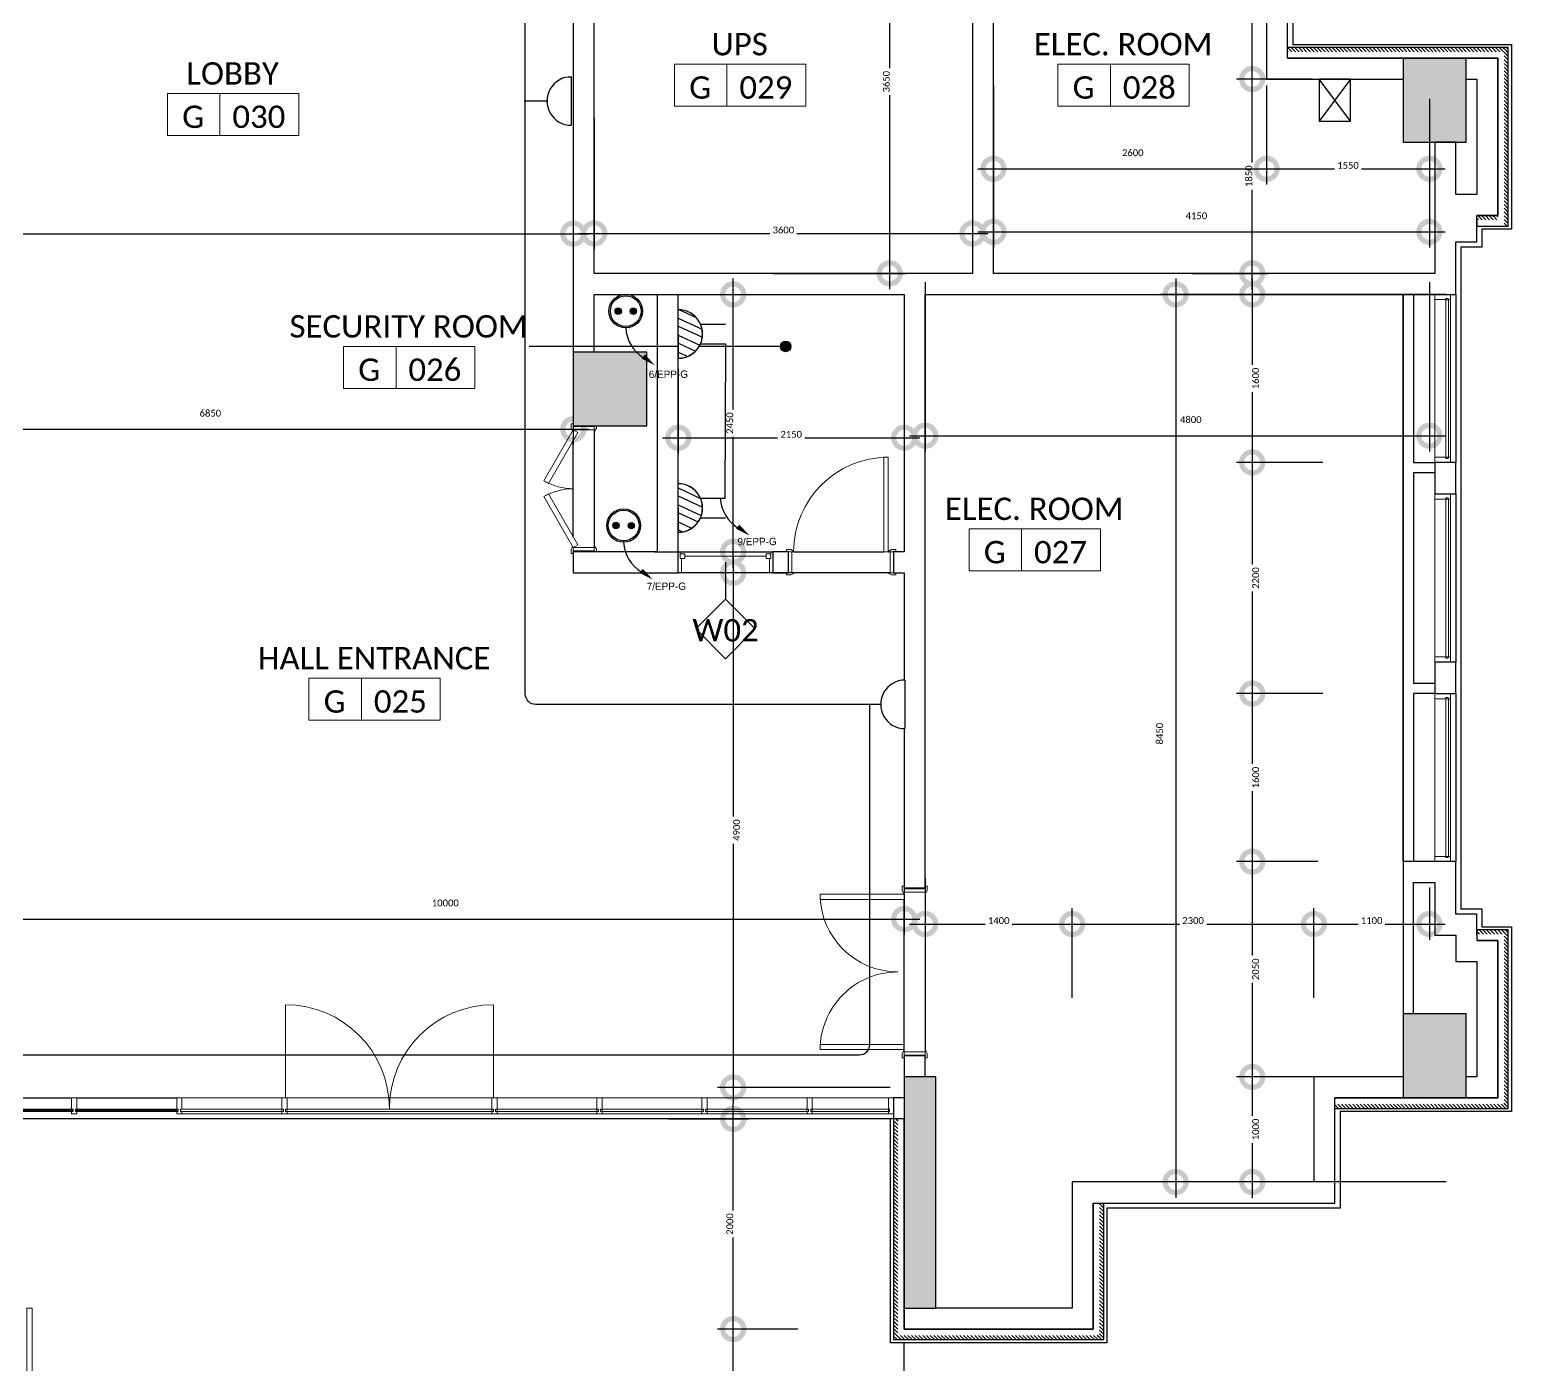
# Model space of a CAD drawing. Header units: metres. Extents: x 15.7 to 112.1, y 4.7 to 71.5.
# Drawn here: x 59.47 to 73.57, y 12.61 to 25.32 of the extents above; entities that cross this region are included whole.
import ezdxf

# ---------------------------------------------------------------- set-up
doc = ezdxf.new("R2010")
doc.units = ezdxf.units.M
doc.set_wipeout_variables(frame=1)
doc.linetypes.add('ECG_Line-Ptrn-Sold', pattern=[9144.001, 9144, -0.001])
doc.layers.get('0').update_dxf_attribs({"color": 3})
for name, color, linetype in [('00', 252, 'Continuous'), ('E-Lighting Fix', 4, 'Continuous'), ('E-SOCKET', 3, 'Continuous'), ('HVAC', 1, 'Continuous')]:
    doc.layers.add(name, color=color, linetype=linetype)
for name, color, linetype, lineweight in [('1204SDC-A0$0$G-TTLB-STXT', 3, 'Continuous', 5), ('A-DIM', 7, 'Continuous', 5), ('A-DOOR', 5, 'Continuous', 5), ('A-ELEV', 1, 'ECG_Line-Ptrn-Sold', 9), ('A-FLOR-HRAL', 1, 'Continuous', 9), ('A-SYMB-WIN', 7, 'ECG_Line-Ptrn-Sold', 13), ('A-TEXT', 7, 'ECG_Line-Ptrn-Sold', 13), ('A-WIN', 4, 'ECG_Line-Ptrn-Sold', 5)]:
    doc.layers.add(name, color=color, linetype=linetype, lineweight=lineweight)
doc.styles.add('Calibri', font='calibri.ttf', dxfattribs={"height": 0.212639})
doc.dimstyles.new('ECG_Dimn-Detl-100', dxfattribs={"dimscale": 0.3048, "dimtxt": 0.25, "dimasz": 1.312336, "dimexe": 0.492126, "dimexo": 0.0625, "dimgap": 0, "dimtad": 1, "dimdec": 0, "dimlfac": 1000, "dimzin": 0, "dimdsep": 46, "dimtxsty": 'Calibri', "dimblk1": 'DOTSMALL', "dimblk2": 'DOTSMALL', "dimsah": 1, "dimcen": 0.09, "dimdle": 0.492126, "dimazin": 0, "dimtfac": 1, "dimtdec": 4, "dimtix": 1, "dimtmove": 0, "dimatfit": 3, "dimfxl": 0.492126, "dimfxlon": 1, "dimtvp": 1, "dimtolj": 1, "dimtzin": 0, "dimarcsym": 2})
doc.dimstyles.new('ECG_Dimn-Detl-100_1', dxfattribs={"dimscale": 0.3048, "dimtxt": 0.25, "dimasz": 1.312336, "dimexe": 0.492126, "dimexo": 0.0625, "dimgap": 0, "dimtad": 1, "dimdec": 0, "dimlfac": 1000, "dimzin": 0, "dimdsep": 46, "dimtxsty": 'Calibri', "dimblk1": 'DOTSMALL', "dimblk2": 'DOTSMALL', "dimsah": 1, "dimcen": 0.09, "dimdle": 0.492126, "dimazin": 0, "dimtfac": 1, "dimtdec": 4, "dimtix": 1, "dimtmove": 2, "dimatfit": 3, "dimfxl": 0.492126, "dimfxlon": 1, "dimtvp": 1, "dimtolj": 1, "dimtzin": 0, "dimarcsym": 2})
doc.dimstyles.new('ECG_Dimn-Detl-100_2', dxfattribs={"dimscale": 0.3048, "dimtxt": 0.25, "dimasz": 1.312336, "dimexe": 0.492126, "dimexo": 0.0625, "dimgap": 0, "dimtad": 1, "dimdec": 0, "dimlfac": 1000, "dimzin": 0, "dimdsep": 46, "dimtxsty": 'Calibri', "dimblk1": 'DOTSMALL', "dimblk2": 'DOTSMALL', "dimsah": 1, "dimcen": 0.09, "dimdle": 0.492126, "dimazin": 0, "dimtfac": 1, "dimtdec": 4, "dimtix": 1, "dimtmove": 0, "dimatfit": 3, "dimfxl": 0.492126, "dimfxlon": 1, "dimtvp": 1, "dimtolj": 1, "dimtzin": 0, "dimarcsym": 2})
pattern_1 = [(135, (0, 0), (-0.0176776695, -0.0176776695), [])]

# ---------------------------------------------------------------- blocks, each defined once
blk = doc.blocks.new('ECG_ Door-Single Leaf-Steel - 1000x2200 mm-3097163-GROUND FLOOR PLAN')
at = {"layer": 'A-DOOR'}
for p, q in [((0.408, 1), (0.408, 0.1)), ((0.448, 1), (0.408, 1)), ((0.408, 0.1), (0.408, 1)), ((0.408, 1), (0.448, 1)), ((0.448, 0.1), (0.448, 1)), ((0.448, 1), (0.448, 0.1)), ((-0.48, 0.12), (-0.52, 0.12)), ((-0.52, 0.12), (-0.52, 0.1)), ((-0.5, 0.1), (-0.45, 0.1)), ((-0.468, 0.1), (-0.5, 0.1)), ((-0.454, 0.106), (-0.48, 0.12)), ((-0.468, -0.1), (-0.468, 0.1)), ((0.408, 0.1), (0.448, 0.1)), ((0.448, 0.1), (0.408, 0.1)), ((0.45, 0.1), (0.5, 0.1)), ((0.48, 0.12), (0.454, 0.106)), ((0.468, 0.1), (0.468, -0.1)), ((0.5, 0.1), (0.468, 0.1)), ((0.52, 0.12), (0.48, 0.12)), ((0.52, 0.1), (0.52, 0.12)), ((-0.52, -0.1), (-0.52, -0.12)), ((-0.52, -0.12), (-0.48, -0.12)), ((-0.45, -0.1), (-0.5, -0.1)), ((-0.5, -0.1), (-0.468, -0.1)), ((-0.48, -0.12), (-0.454, -0.106)), ((0.5, -0.1), (0.45, -0.1)), ((0.454, -0.106), (0.48, -0.12)), ((0.468, -0.1), (0.5, -0.1)), ((0.48, -0.12), (0.52, -0.12)), ((0.52, -0.12), (0.52, -0.1))]:
    blk.add_line(p, q, dxfattribs=at)
for centre, radius, start, end in [((0.448, 0.1), 0.9, 90, 180), ((-0.458, 0.099), 0.00806, 7.125, 60.2551), ((0.458, 0.099), 0.00806, 119.7449, 172.875), ((-0.458, -0.099), 0.00806, 299.7449, 352.875), ((0.458, -0.099), 0.00806, 187.125, 240.2551)]:
    blk.add_arc(centre, radius, start, end, dxfattribs=at)
blk = doc.blocks.new('Rectangular Mullion - ECG-LEFT-END-MULION-DETAIL-2110308-GROUND FLOOR PLAN')
at = {"layer": 'A-ELEV'}
for p, q in [((72.844, 18.947), (72.844, 17.447)), ((72.95, 18.947), (72.974, 18.947)), ((72.95, 17.447), (72.95, 18.947)), ((72.974, 18.947), (72.974, 17.447)), ((72.994, 18.947), (72.994, 17.447)), ((72.974, 17.447), (72.95, 17.447))]:
    blk.add_line(p, q, dxfattribs=at)
blk = doc.blocks.new('Rectangular Mullion - ECG-RIGHT-END-MULION-DETAIL-3268372-GROUND FLOOR PLAN')
at = {"layer": 'A-WIN'}
for p, q in [((-0.05, 0.012), (-0.05, 0.032)), ((-0.05, 0.032), (0, 0.032)), ((-0.038, 0.012), (-0.05, 0.012)), ((-0.038, -0.012), (-0.038, 0.012)), ((0, 0.032), (0, -0.118)), ((-0.05, -0.118), (-0.05, -0.012)), ((-0.05, -0.012), (-0.038, -0.012)), ((0, -0.118), (-0.05, -0.118))]:
    blk.add_line(p, q, dxfattribs=at)
blk = doc.blocks.new('Railing - Railing-2168873-GROUND FLOOR PLAN')
at = {"layer": 'A-FLOR-HRAL'}
for p, q in [((59.444, 13.147), (59.494, 13.147)), ((59.444, 11.048), (59.444, 13.147)), ((59.494, 11.048), (59.494, 13.147)), ((59.444, 9.498), (59.444, 11.048)), ((59.494, 9.448), (59.494, 11.048)), ((54.994, 9.498), (57.494, 9.498)), ((54.994, 9.448), (54.994, 9.498)), ((57.494, 9.498), (59.444, 9.498)), ((54.994, 9.448), (57.494, 9.448)), ((57.494, 9.448), (59.494, 9.448))]:
    blk.add_line(p, q, dxfattribs=at)
blk = doc.blocks.new('Rectangular Mullion - ECG-LEFT-END-MULION-DETAIL-3044803-GROUND FLOOR PLAN')
at = {"layer": 'A-WIN'}
for p, q in [((0, 0.032), (-0.05, 0.032)), ((-0.05, 0.032), (-0.05, 0.012)), ((-0.05, 0.012), (-0.038, 0.012)), ((-0.038, 0.012), (-0.038, -0.012)), ((0, -0.118), (0, 0.032)), ((-0.05, -0.012), (-0.05, -0.118)), ((-0.038, -0.012), (-0.05, -0.012)), ((-0.05, -0.118), (0, -0.118))]:
    blk.add_line(p, q, dxfattribs=at)
blk = doc.blocks.new('ECG_Hollow Metal Doors and Frames_ External_Double Leaves - 1600x2200 mm-3162337-GROUND FLOOR PLAN')
at = {"layer": 'A-DOOR'}
for p, q in [((-0.74, 0.1), (-0.74, 0.9)), ((-0.74, 0.9), (-0.69, 0.9)), ((-0.69, 0.9), (-0.69, 0.1)), ((0.69, 0.9), (0.69, 0.1)), ((0.74, 0.9), (0.69, 0.9)), ((0.69, 0.1), (0.69, 0.9)), ((0.69, 0.9), (0.74, 0.9)), ((0.74, 0.1), (0.74, 0.9)), ((0.74, 0.9), (0.74, 0.1)), ((-0.777, 0.12), (-0.817, 0.12)), ((-0.817, 0.12), (-0.817, 0.1)), ((-0.8, 0.1), (-0.747, 0.1)), ((-0.76, 0.1), (-0.792, 0.1)), ((-0.792, 0.1), (-0.792, -0.1)), ((-0.751, 0.106), (-0.777, 0.12)), ((-0.76, -0.1), (-0.76, 0.1)), ((-0.69, 0.1), (-0.74, 0.1)), ((0.69, 0.1), (0.74, 0.1)), ((0.74, 0.1), (0.69, 0.1)), ((0.747, 0.1), (0.8, 0.1)), ((0.777, 0.12), (0.751, 0.106)), ((0.76, 0.1), (0.76, -0.1)), ((0.792, 0.1), (0.76, 0.1)), ((0.817, 0.12), (0.777, 0.12)), ((0.792, -0.1), (0.792, 0.1)), ((0.817, 0.1), (0.817, 0.12)), ((-0.817, -0.1), (-0.817, -0.12)), ((-0.817, -0.12), (-0.777, -0.12)), ((-0.747, -0.1), (-0.8, -0.1)), ((-0.792, -0.1), (-0.76, -0.1)), ((-0.777, -0.12), (-0.751, -0.106)), ((0.8, -0.1), (0.747, -0.1)), ((0.751, -0.106), (0.777, -0.12)), ((0.76, -0.1), (0.792, -0.1)), ((0.777, -0.12), (0.817, -0.12)), ((0.817, -0.12), (0.817, -0.1))]:
    blk.add_line(p, q, dxfattribs=at)
for centre, radius, start, end in [((-0.74, 0.16), 0.74, 360, 90), ((0.74, 0.16), 0.74, 90, 180), ((-0.755, 0.099), 0.00806, 7.125, 60.2551), ((0.755, 0.099), 0.00806, 119.7449, 172.875), ((-0.755, -0.099), 0.00806, 299.7449, 352.875), ((0.755, -0.099), 0.00806, 187.125, 240.2551)]:
    blk.add_arc(centre, radius, start, end, dxfattribs=at)
blk = doc.blocks.new('ECG_Door_Double Leaves-Cabient - 39__1200x2000 _GCR_  mm-2968580-GROUND FLOOR PLAN')
at = {"layer": 'A-DOOR'}
for p, q in [((-0.075, 0.38), (-0.56, 0.1)), ((-0.56, 0.1), (-0.075, 0.38)), ((-0.535, 0.057), (-0.05, 0.337)), ((-0.05, 0.337), (-0.535, 0.057)), ((-0.05, 0.337), (-0.075, 0.38)), ((-0.075, 0.38), (-0.05, 0.337)), ((0.075, 0.38), (0.05, 0.337)), ((0.05, 0.337), (0.075, 0.38)), ((0.05, 0.337), (0.535, 0.057)), ((0.535, 0.057), (0.05, 0.337)), ((0.56, 0.1), (0.075, 0.38)), ((0.075, 0.38), (0.56, 0.1)), ((-0.577, 0.12), (-0.617, 0.12)), ((-0.617, 0.12), (-0.617, 0.1)), ((-0.6, 0.1), (-0.56, 0.1)), ((-0.56, 0.1), (-0.592, 0.1)), ((-0.592, 0.1), (-0.592, -0.1)), ((-0.551, 0.106), (-0.577, 0.12)), ((-0.56, 0.1), (-0.535, 0.057)), ((-0.535, 0.057), (-0.56, 0.1)), ((-0.56, -0.1), (-0.56, 0.1)), ((0.535, 0.057), (0.56, 0.1)), ((0.56, 0.1), (0.535, 0.057)), ((0.577, 0.12), (0.551, 0.106)), ((0.56, 0.1), (0.6, 0.1)), ((0.56, 0.1), (0.56, -0.1)), ((0.592, 0.1), (0.56, 0.1)), ((0.617, 0.12), (0.577, 0.12)), ((0.592, -0.1), (0.592, 0.1)), ((0.617, 0.1), (0.617, 0.12)), ((-0.547, -0.1), (-0.6, -0.1)), ((-0.6, -0.12), (-0.577, -0.12)), ((-0.592, -0.1), (-0.56, -0.1)), ((-0.577, -0.12), (-0.551, -0.106)), ((0.6, -0.1), (0.547, -0.1)), ((0.551, -0.106), (0.577, -0.12)), ((0.56, -0.1), (0.592, -0.1)), ((0.577, -0.12), (0.6, -0.12))]:
    blk.add_line(p, q, dxfattribs=at)
for centre, radius, start, end in [((-0.56, 0.1), 0.56, 360, 30), ((0.56, 0.1), 0.56, 150, 180), ((-0.555, -0.099), 0.00806, 299.7449, 352.875), ((0.555, -0.099), 0.00806, 187.125, 240.2551)]:
    blk.add_arc(centre, radius, start, end, dxfattribs=at)
blk = doc.blocks.new('M_Casement with Trim - 0915 x 1220mm-3216135-GROUND FLOOR PLAN')
at = {"layer": 'A-WIN'}
for p, q in [((-0.41825, 0.1), (-0.45, 0.1)), ((-0.41825, 0.1), (-0.41825, -0.03655)), ((0.41825, 0.1), (0.45, 0.1)), ((0.41825, -0.03655), (0.41825, 0.1)), ((-0.45, -0.1), (-0.43095, -0.1)), ((-0.43095, -0.03655), (-0.3865, -0.03655)), ((-0.43095, -0.081), (-0.43095, -0.03655)), ((-0.43095, -0.03655), (-0.41825, -0.03655)), ((-0.43095, -0.03655), (-0.43095, -0.1)), ((-0.43095, -0.081), (-0.3865, -0.081)), ((-0.3865, -0.081), (-0.3865, -0.03655)), ((-0.3865, -0.058775), (0.3865, -0.058775)), ((0.3865, -0.081), (0.3865, -0.03655)), ((0.43095, -0.03655), (0.3865, -0.03655)), ((0.43095, -0.081), (0.3865, -0.081)), ((0.41825, -0.03655), (0.43095, -0.03655)), ((0.43095, -0.081), (0.43095, -0.03655)), ((0.43095, -0.03655), (0.43095, -0.1)), ((0.45, -0.1), (0.43095, -0.1))]:
    blk.add_line(p, q, dxfattribs=at)
blk = doc.blocks.new('Rectangular Mullion - ECG-LEFT-END-MULION-DETAIL-3430823-GROUND FLOOR PLAN')
at = {"layer": 'A-ELEV'}
for p, q in [((61.869, 15.147), (60.919, 15.147)), ((60.869, 15.017), (60.869, 15.041)), ((60.919, 15.041), (61.869, 15.041)), ((61.869, 15.017), (60.919, 15.017)), ((61.869, 14.997), (60.919, 14.997)), ((61.869, 15.041), (61.869, 15.017))]:
    blk.add_line(p, q, dxfattribs=at)
blk = doc.blocks.new('Rectangular Mullion - ECG-RIGHT-END-MULION-DETAIL-3048308-GROUND FLOOR PLAN')
at = {"layer": 'A-WIN'}
for p, q in [((-0.05, 0.012), (-0.05, 0.032)), ((-0.05, 0.032), (0, 0.032)), ((-0.038, 0.012), (-0.05, 0.012)), ((-0.038, -0.012), (-0.038, 0.012)), ((0, 0.032), (0, -0.118)), ((-0.05, -0.118), (-0.05, -0.012)), ((-0.05, -0.012), (-0.038, -0.012)), ((0, -0.118), (-0.05, -0.118))]:
    blk.add_line(p, q, dxfattribs=at)
blk = doc.blocks.new('Rectangular Mullion - ECG-MID-MULION-DETAIL-3048310-GROUND FLOOR PLAN')
at = {"layer": 'A-WIN'}
for p, q in [((-0.025, 0.032), (0.025, 0.032)), ((-0.025, 0.012), (-0.025, 0.032)), ((-0.01, 0.012), (-0.025, 0.012)), ((-0.01, -0.012), (-0.01, 0.012)), ((0.025, 0.012), (0.01, 0.012)), ((0.01, 0.012), (0.01, -0.012)), ((0.025, 0.032), (0.025, 0.012)), ((-0.025, -0.118), (-0.025, -0.012)), ((-0.025, -0.012), (-0.01, -0.012)), ((0.025, -0.118), (-0.025, -0.118)), ((0.01, -0.012), (0.025, -0.012)), ((0.025, -0.012), (0.025, -0.118))]:
    blk.add_line(p, q, dxfattribs=at)
blk = doc.blocks.new('ECG-CURTAI WALL-PANEL-WITH DETAIL - ECG-CURTAI WALL-CLEAR GLASS PANE-3430828-GROUND FLOOR PLAN')
at = {"layer": 'A-WIN'}
for p, q in [((0.49, 0.01), (-0.49, 0.01)), ((0.49, 0.008), (-0.49, 0.008)), ((0.49, 0.006), (-0.49, 0.006)), ((0.475, 0.012), (-0.475, 0.012)), ((0.49, -0.006), (-0.49, -0.006)), ((0.49, -0.008), (-0.49, -0.008)), ((0.49, -0.01), (-0.49, -0.01)), ((0.475, -0.012), (-0.475, -0.012))]:
    blk.add_line(p, q, dxfattribs=at)
blk = doc.blocks.new('Rectangular Mullion - ECG-LEFT-END-MULION-DETAIL-2298037-GROUND FLOOR PLAN')
at = {"layer": 'A-ELEV'}
for p, q in [((62.894, 15.147), (61.919, 15.147)), ((61.919, 15.017), (61.919, 15.041)), ((61.919, 15.041), (62.894, 15.041)), ((62.894, 15.017), (61.919, 15.017)), ((62.894, 14.997), (61.919, 14.997))]:
    blk.add_line(p, q, dxfattribs=at)
blk = doc.blocks.new('Rectangular Mullion - ECG-LEFT-END-MULION-DETAIL-2298038-GROUND FLOOR PLAN')
at = {"layer": 'A-ELEV'}
for p, q in [((63.869, 15.147), (62.894, 15.147)), ((62.894, 15.041), (63.869, 15.041)), ((63.869, 15.017), (62.894, 15.017)), ((63.869, 14.997), (62.894, 14.997)), ((63.869, 15.041), (63.869, 15.017))]:
    blk.add_line(p, q, dxfattribs=at)
blk = doc.blocks.new('Rectangular Mullion - ECG-LEFT-END-MULION-DETAIL-3430817-GROUND FLOOR PLAN')
at = {"layer": 'A-ELEV'}
for p, q in [((60.799, 61.897), (61.749, 61.897)), ((60.799, 61.853), (60.799, 61.877)), ((60.799, 61.877), (61.749, 61.877)), ((61.749, 61.853), (60.799, 61.853)), ((61.749, 61.877), (61.749, 61.853)), ((60.799, 61.747), (61.749, 61.747))]:
    blk.add_line(p, q, dxfattribs=at)
blk = doc.blocks.new('Rectangular Mullion - ECG-LEFT-END-MULION-DETAIL-3430824-GROUND FLOOR PLAN')
at = {"layer": 'A-ELEV'}
for p, q in [((67.644, 15.147), (66.919, 15.147)), ((66.919, 15.017), (66.919, 15.041)), ((66.919, 15.041), (67.644, 15.041)), ((67.644, 15.017), (66.919, 15.017)), ((67.644, 14.997), (66.919, 14.997)), ((67.644, 15.041), (67.644, 15.017))]:
    blk.add_line(p, q, dxfattribs=at)
blk = doc.blocks.new('ECG-CURTAI WALL-PANEL-WITH DETAIL - ECG-CURTAI WALL-CLEAR GLASS PANE-V163-GROUND FLOOR PLAN')
at = {"layer": 'A-WIN'}
for p, q in [((0.475, 0.01), (-0.49, 0.01)), ((0.475, 0.008), (-0.49, 0.008)), ((0.475, 0.006), (-0.49, 0.006)), ((0.475, 0.012), (-0.475, 0.012)), ((0.475, -0.006), (-0.49, -0.006)), ((0.475, -0.008), (-0.49, -0.008)), ((0.475, -0.01), (-0.49, -0.01)), ((0.475, -0.012), (-0.475, -0.012))]:
    blk.add_line(p, q, dxfattribs=at)
blk = doc.blocks.new('M_Door-Curtain-Wall-Double-Storefront - M_Door-Curtain-Wall-Double-Storefront-3430834-GROUND FLOOR PLAN')
at = {"layer": 'A-DOOR'}
for p, q in [((-0.99, 0.118), (-0.99, 1.006)), ((0.99, 0.118), (0.99, 1.006))]:
    blk.add_line(p, q, dxfattribs=at)
for centre, start, end in [((-0.99, 0.016), 0, 90), ((0.99, 0.016), 90, 180)]:
    blk.add_arc(centre, 0.99, start, end, dxfattribs=at)
blk = doc.blocks.new('ECG_G-Tag-Room - ECG_G-Tag-Room-Engl-1568319-GROUND FLOOR PLAN')
at = {"layer": 'A-TEXT'}
for p, q in [((-0.00625, 0), (-0.00625, -0.004)), ((0.00625, 0), (-0.00625, 0)), ((-0.00125, -0.004), (-0.00125, 0)), ((0.00625, 0), (0.00625, -0.004)), ((0.00625, -0.004), (-0.00625, -0.004))]:
    blk.add_line(p, q, dxfattribs=at)
blk = doc.blocks.new('ECG_A-Tag-Wndw - ECG_A-Tag-Wndw-131307-GROUND FLOOR PLAN')
at = {"layer": 'A-SYMB-WIN'}
for p, q in [((0, 0.00283), (-0.00283, 0)), ((0.00283, 0), (0, 0.00283)), ((-0.00283, 0), (0, -0.00283)), ((0, -0.00283), (0.00283, 0))]:
    blk.add_line(p, q, dxfattribs=at)
blk = doc.blocks.new('_DotSmall')
at = {"color": 0, "linetype": 'ByBlock', "const_width": 0.5}
blk.add_lwpolyline([(-0.0625, 0, 1), (0.0625, 0, 1)], format="xyb", close=True, dxfattribs=at)
blk = doc.blocks.new('SS')
at = {"color": 3}
blk.add_wipeout([(-0.231, 0), (-0.222, 0.062), (-0.202, 0.111), (-0.167, 0.159), (-0.126, 0.193), (-0.069, 0.22), (-0.025, 0.229), (0.05, 0.225), (0.112, 0.201), (0.155, 0.171), (0.195, 0.123), (0.218, 0.077), (0.229, 0.025), (0.229, 0)], dxfattribs=at)
at = {"layer": 'E-SOCKET', "color": 3}
for points in [[(0, 0.231), (-0.002, 0.449)], [(0.231, 0), (-0.231, 0)]]:
    blk.add_lwpolyline(points, dxfattribs=at)
blk.add_arc((0, 0), 0.231, 359.9102, 180.0898, dxfattribs=at)
blk = doc.blocks.new('DS')
h = blk.add_hatch()
h.set_pattern_fill('ANSI31', color=3)
h.set_pattern_definition([(45, (-2469.6962, 715.3544), (-2.245064, 2.245064), [])])
h.paths.add_polyline_path([(0.195, 0.124), (0.155, 0.171), (0.112, 0.202), (0.05, 0.226), (-0.025, 0.23), (-0.069, 0.22), (-0.126, 0.194), (-0.167, 0.16), (-0.202, 0.111), (-0.222, 0.062), (-0.231, 0), (0.229, 0), (0.229, 0.026), (0.218, 0.077)])
edge = h.paths.add_edge_path()
edge.add_line((0.195, 0.124), (0.218, 0.077))
edge.add_line((0.229, 0), (-0.231, 0))
edge.add_line((-0.126, 0.194), (-0.069, 0.22))
at = {"color": 3}
blk.add_wipeout([(-0.231, 0), (-0.222, 0.062), (-0.202, 0.111), (-0.167, 0.16), (-0.126, 0.194), (-0.069, 0.22), (-0.025, 0.23), (0.05, 0.226), (0.112, 0.202), (0.155, 0.171), (0.195, 0.124), (0.218, 0.077), (0.229, 0.026), (0.229, 0)], dxfattribs=at)
at = {"layer": 'E-SOCKET', "color": 3}
for points in [[(-0.095, 0.211), (-0.094, 0.449)], [(0.094, 0.211), (0.093, 0.449)], [(0.231, 0), (-0.231, 0)]]:
    blk.add_lwpolyline(points, dxfattribs=at)
blk.add_arc((0, 0), 0.231, 359.9102, 180.0898, dxfattribs=at)
blk = doc.blocks.new('EDS')
h = blk.add_hatch()
h.set_pattern_fill('ANSI31', color=3, scale=0.04614, angle=20)
h.set_pattern_definition([(65, (-0.00138, 0.00036), (-0.13277, 0.06191), [])])
h.paths.add_polyline_path([(0.229, 0, 1.001569), (-0.232, 0)])
at = {"layer": 'E-SOCKET', "color": 3}
for points in [[(-0.095, 0.211), (-0.094, 0.449)], [(0.094, 0.211), (0.093, 0.449)], [(0.231, 0), (-0.231, 0)]]:
    blk.add_lwpolyline(points, dxfattribs=at)
blk.add_arc((0, 0), 0.231, 359.9102, 180.0898, dxfattribs=at)
blk = doc.blocks.new('EO')
at = {"layer": 'E-Lighting Fix', "lineweight": -3, "ltscale": 0.05, "transparency": 33554658}
h = blk.add_hatch(color=0, dxfattribs=at)
h.dxf.hatch_style = 1
edge = h.paths.add_edge_path()
edge.add_arc((-0.081, 0.18), 0.0337, 0, 360)
h = blk.add_hatch(color=0, dxfattribs=at)
h.dxf.hatch_style = 1
edge = h.paths.add_edge_path()
edge.add_arc((0.082, 0.179), 0.0337, 0, 360)
at = {"layer": 'E-Lighting Fix', "color": 0}
for radius in [0.18, 0.165]:
    blk.add_circle((0, 0.18), radius, dxfattribs=at)
at = {"layer": 'E-Lighting Fix', "color": 0, "lineweight": -3, "ltscale": 0.05}
for centre in [(-0.081, 0.18), (0.082, 0.179)]:
    blk.add_circle(centre, 0.0337, dxfattribs=at)
blk = doc.blocks.new('A$Cd8d9f0fa')
at = {"layer": '1204SDC-A0$0$G-TTLB-STXT', "xscale": 0.889, "yscale": 0.889, "zscale": 0.889}
blk.add_blockref('EO', (-0.542, -0.256), dxfattribs=at)

msp = doc.modelspace()

# ---------------------------------------------------------------- hatches: boundary and pattern name
at = {"layer": '00'}
h = msp.add_hatch(dxfattribs=at)
h.set_pattern_fill('FP_2', color=256, style=0, pattern_type=2)
h.set_pattern_definition(pattern_1)
h.paths.add_polyline_path([(73.4439, 25.1073), (73.5039, 25.1073), (73.5039, 25.1473), (71.4439, 25.1473), (71.4439, 25.1073), (72.4862, 25.1073)], flags=0)
h = msp.add_hatch(dxfattribs=at)
h.set_pattern_fill('FP_2', color=256, style=0, pattern_type=2)
h.set_pattern_definition(pattern_1)
h.paths.add_polyline_path([(73.5039, 23.4473), (73.5439, 23.4473), (73.5439, 25.1473), (73.5039, 25.1473), (73.5039, 23.5073)], flags=0)
for points in [[(73.1439, 24.2473), (73.1439, 25.0473), (72.5439, 25.0473), (72.5439, 24.2473)], [(65.2011, 21.5473), (65.3439, 21.5473), (65.3439, 22.2473), (64.6439, 22.2473), (64.6439, 21.5473)], [(73.1439, 15.1473), (73.1439, 15.9473), (72.5439, 15.9473), (72.5439, 15.1473)], [(67.7939, 13.1473), (68.0939, 13.1473), (68.0939, 15.3473), (67.7939, 15.3473), (67.7939, 14.4904)]]:
    msp.add_hatch(color=256, dxfattribs=at).paths.add_polyline_path(points, flags=0)
h = msp.add_hatch(dxfattribs=at)
h.set_pattern_fill('FP_2', color=256, style=0, pattern_type=2)
h.set_pattern_definition(pattern_1)
h.paths.add_polyline_path([(73.4439, 23.5073), (73.4439, 23.5473), (73.2439, 23.5473), (73.2439, 23.5073)], flags=0)
h = msp.add_hatch(color=256, dxfattribs=at)
edge = h.paths.add_edge_path(flags=0)
edge.add_arc((66.6657, 22.3015), 0.05, 0, 360)
h = msp.add_hatch(dxfattribs=at)
h.set_pattern_fill('FP_2', color=256, style=0, pattern_type=2)
h.set_pattern_definition(pattern_1)
h.paths.add_polyline_path([(73.5039, 16.7073), (73.5039, 16.7473), (73.2439, 16.7473), (73.2439, 16.7073), (73.4439, 16.7073)], flags=0)
h = msp.add_hatch(dxfattribs=at)
h.set_pattern_fill('FP_2', color=256, style=0, pattern_type=2)
h.set_pattern_definition(pattern_1)
h.paths.add_polyline_path([(73.5039, 15.0873), (73.5439, 15.0873), (73.5439, 16.7473), (73.5039, 16.7473), (73.5039, 15.1473)], flags=0)
h = msp.add_hatch(dxfattribs=at)
h.set_pattern_fill('FP_2', color=256, style=0, pattern_type=2)
h.set_pattern_definition(pattern_1)
h.paths.add_polyline_path([(73.5439, 15.0473), (73.5439, 15.0873), (71.8939, 15.0873), (71.8939, 15.0473), (72.4862, 15.0473)], flags=0)
h = msp.add_hatch(dxfattribs=at)
h.set_pattern_fill('FP_2', color=256, style=0, pattern_type=2)
h.set_pattern_definition(pattern_1)
h.paths.add_polyline_path([(67.7339, 12.8873), (67.7339, 14.9473), (67.6939, 14.9473), (67.6939, 12.8873)], flags=0)
h = msp.add_hatch(dxfattribs=at)
h.set_pattern_fill('FP_2', color=256, style=0, pattern_type=2)
h.set_pattern_definition(pattern_1)
h.paths.add_polyline_path([(69.6939, 12.8473), (69.6939, 14.1473), (69.6539, 14.1473), (69.6539, 12.8473)], flags=0)
h = msp.add_hatch(dxfattribs=at)
h.set_pattern_fill('FP_2', color=256, style=0, pattern_type=2)
h.set_pattern_definition(pattern_1)
h.paths.add_polyline_path([(69.6539, 12.8473), (69.6539, 12.8873), (67.6939, 12.8873), (67.6939, 12.8473), (69.5939, 12.8473)], flags=0)

# ---------------------------------------------------------------- linework, layer by layer
at = {"color": 1}
for points in [[(65.4215, 22.1226, 0, 0.05, 0), (65.3102, 22.2059, 0.05, 0.05, 0)], [(66.3208, 20.5021, 0, 0.05, 0), (66.2095, 20.5854, 0.05, 0.05, 0)], [(65.4014, 20.0816, 0, 0.05, 0), (65.2901, 20.1649, 0.05, 0.05, 0)]]:
    msp.add_lwpolyline(points, format="xyseb", dxfattribs=at)
for centre in [(65.5045, 22.4994), (65.4844, 20.4584)]:
    msp.add_arc(centre, 0.3612, 183.38116, 238.15623, dxfattribs=at)
at = {"layer": '00'}
for p, q in [((71.4939, 36.6973), (71.4939, 25.1773)), ((71.2439, 26.6473), (71.2439, 24.8473)), ((71.4439, 25.0473), (71.4439, 26.6473)), ((64.6439, 25.4473), (64.6439, 22.2473)), ((64.8439, 22.9973), (64.8439, 25.4473)), ((68.4439, 25.4473), (68.4439, 22.9973)), ((68.6439, 22.9973), (68.6439, 25.4473)), ((73.5439, 25.1473), (71.4439, 25.1473)), ((71.4939, 25.1773), (73.5739, 25.1773)), ((73.5439, 23.4473), (73.5439, 25.1473)), ((73.5739, 25.1773), (73.5739, 23.4173)), ((72.5439, 25.0473), (71.4439, 25.0473)), ((71.4439, 25.0473), (72.5439, 25.0473)), ((72.5439, 25.0473), (73.4439, 25.0473)), ((73.1439, 25.0473), (72.5439, 25.0473)), ((72.5439, 25.0473), (72.5439, 24.8473)), ((73.4439, 25.0473), (73.1439, 25.0473)), ((73.1439, 24.8473), (73.1439, 25.0473)), ((73.4439, 23.5473), (73.4439, 25.0473)), ((73.4439, 25.0473), (73.4439, 23.5473)), ((71.2439, 24.8473), (72.5439, 24.8473)), ((72.0439, 24.8473), (71.7439, 24.8473)), ((71.7439, 24.8473), (71.7439, 24.4473)), ((72.0439, 24.8473), (71.7439, 24.4473)), ((72.0439, 24.4473), (71.7439, 24.8473)), ((72.0439, 24.4473), (72.0439, 24.8473)), ((72.5439, 24.8473), (72.5439, 24.2473)), ((73.1439, 24.8473), (73.2439, 24.8473)), ((73.1439, 24.2473), (73.1439, 24.8473)), ((73.2439, 24.8473), (73.2439, 23.7473)), ((71.7439, 24.4473), (72.0439, 24.4473)), ((72.5439, 24.2473), (73.1439, 24.2473)), ((73.0439, 24.2473), (72.8439, 24.2473)), ((72.8439, 24.2473), (72.8439, 22.9973)), ((73.0439, 23.7473), (73.0439, 24.2473)), ((73.2439, 23.7473), (73.0439, 23.7473)), ((73.2439, 23.5473), (73.4439, 23.5473)), ((73.2439, 23.2973), (73.2439, 23.5473)), ((73.4439, 23.5473), (73.2439, 23.5473)), ((73.2439, 23.4973), (73.2439, 23.4473)), ((73.2439, 23.4473), (73.5439, 23.4473)), ((73.5739, 23.4173), (73.2939, 23.4173)), ((73.2939, 23.4173), (73.2939, 23.2473)), ((73.0439, 22.7973), (73.0439, 23.2973)), ((73.0439, 23.2973), (73.2439, 23.2973)), ((73.2939, 23.2473), (73.0939, 23.2473)), ((73.0939, 23.2473), (73.0939, 16.9473)), ((68.4439, 22.9973), (64.8439, 22.9973)), ((72.8439, 22.9973), (68.6439, 22.9973)), ((64.8439, 22.7973), (65.4439, 22.7973)), ((64.8439, 22.2473), (64.8439, 22.7973)), ((65.4439, 22.7973), (65.4439, 20.3473)), ((65.6439, 22.7973), (67.7939, 22.7973)), ((65.6439, 20.1473), (65.6439, 22.7973)), ((67.7939, 22.7973), (67.7939, 20.3473)), ((67.9939, 17.1473), (67.9939, 22.7973)), ((67.9939, 22.7973), (73.0439, 22.7973)), ((72.5439, 17.3973), (72.5439, 22.7973)), ((72.5439, 22.7973), (72.5439, 17.3973)), ((72.6439, 22.7973), (72.6439, 21.1973)), ((73.0439, 22.7973), (73.0439, 21.1973)), ((66.6657, 22.3015), (64.2231, 22.3015)), ((64.6439, 22.2473), (64.6439, 21.5473)), ((64.8439, 22.2473), (64.6439, 22.2473)), ((65.3439, 22.2473), (64.8439, 22.2473)), ((65.3439, 21.5473), (65.3439, 22.2473)), ((64.6439, 21.5473), (65.3439, 21.5473)), ((64.8439, 21.4943), (64.8439, 20.4003)), ((64.6439, 20.4873), (64.6439, 21.4073)), ((72.6439, 21.1973), (72.8439, 21.1973)), ((73.0439, 21.1973), (72.8439, 21.1973)), ((72.8439, 21.1973), (72.8439, 20.8973)), ((73.0439, 20.8973), (73.0439, 21.1973)), ((72.8439, 21.0973), (72.6439, 21.0973)), ((72.6439, 21.0973), (72.6439, 19.0973)), ((72.8439, 20.8973), (73.0439, 20.8973)), ((73.0439, 20.8973), (73.0439, 19.2973)), ((64.6439, 20.3473), (64.6439, 20.1473)), ((65.4439, 20.3473), (64.6439, 20.3473)), ((65.6439, 20.3473), (66.5439, 20.3473)), ((66.6939, 20.3473), (66.5439, 20.3473)), ((66.5439, 20.3473), (66.5439, 20.1473)), ((66.6939, 20.1473), (66.6939, 20.3473)), ((66.7439, 20.3473), (67.6019, 20.3473)), ((66.7439, 20.3473), (67.6019, 20.3473)), ((67.6419, 20.3473), (67.6439, 20.3473)), ((67.6419, 20.3473), (67.6439, 20.3473)), ((67.7939, 20.3473), (67.6939, 20.3473)), ((67.6939, 20.3473), (67.6939, 20.1473)), ((66.0939, 20.2473), (66.0939, 19.8946)), ((64.6439, 20.1473), (65.6439, 20.1473)), ((66.5439, 20.1473), (65.6439, 20.1473)), ((66.5439, 20.1473), (66.6939, 20.1473)), ((67.6439, 20.1473), (66.7439, 20.1473)), ((67.6939, 20.1473), (67.7939, 20.1473)), ((67.7939, 20.1473), (67.7939, 17.1473)), ((73.0439, 19.2973), (72.8439, 19.2973)), ((72.8439, 19.2973), (72.8439, 18.9973)), ((73.0439, 18.9973), (73.0439, 19.2973)), ((72.6439, 19.0973), (72.8439, 19.0973)), ((72.8439, 18.9973), (72.6439, 18.9973)), ((72.6439, 18.9973), (72.6439, 17.3973)), ((72.8439, 18.9973), (73.0439, 18.9973)), ((73.0439, 18.9973), (73.0439, 17.3973)), ((72.5439, 17.3973), (72.5439, 15.9473)), ((73.0439, 17.3973), (72.5439, 17.3973)), ((73.0439, 16.8973), (73.0439, 17.3973)), ((67.7939, 17.1473), (67.9939, 17.1473)), ((67.7939, 17.0873), (67.7939, 17.0943)), ((67.9939, 17.0943), (67.9939, 15.6003)), ((72.6439, 15.9473), (72.6439, 17.1973)), ((72.6439, 17.1973), (72.8439, 17.1973)), ((72.8439, 17.1973), (72.8439, 16.6973)), ((67.7939, 15.6003), (67.7939, 17.0373)), ((73.0939, 16.9473), (73.2939, 16.9473)), ((73.2939, 16.9473), (73.2939, 16.7773)), ((73.2439, 16.8973), (73.0439, 16.8973)), ((73.2439, 16.6973), (73.2439, 16.8973)), ((72.8439, 16.6973), (73.0439, 16.6973)), ((73.0439, 16.6973), (73.0439, 16.4473)), ((73.5439, 16.7473), (73.2439, 16.7473)), ((73.2439, 16.7473), (73.2439, 16.6473)), ((73.4439, 16.6473), (73.2439, 16.6473)), ((73.2439, 16.6473), (73.4439, 16.6473)), ((73.2939, 16.7773), (73.5739, 16.7773)), ((73.4439, 15.1473), (73.4439, 16.6473)), ((73.4439, 16.6473), (73.4439, 15.1473)), ((73.5439, 15.0473), (73.5439, 16.7473)), ((73.5739, 16.7773), (73.5739, 15.0173)), ((73.0439, 16.4473), (73.2439, 16.4473)), ((73.2439, 16.4473), (73.2439, 15.3473)), ((72.6439, 15.9473), (72.5439, 15.9473)), ((72.5439, 15.9473), (72.5439, 15.3473)), ((73.1439, 15.9473), (72.6439, 15.9473)), ((73.1439, 15.3473), (73.1439, 15.9473)), ((67.7939, 15.5473), (67.7939, 15.3473)), ((67.9939, 15.5473), (67.7939, 15.5473)), ((67.9939, 15.3473), (67.9939, 15.5473)), ((67.9939, 15.3473), (67.7939, 15.3473)), ((67.7939, 15.3473), (67.7939, 15.1473)), ((68.0939, 15.3473), (67.9939, 15.3473)), ((68.0939, 13.1473), (68.0939, 15.3473)), ((72.5439, 15.3473), (71.6939, 15.3473)), ((71.6939, 15.3473), (71.6939, 14.3473)), ((72.5439, 15.3473), (72.5439, 15.1473)), ((73.2439, 15.3473), (73.1439, 15.3473)), ((73.1439, 15.1473), (73.1439, 15.3473)), ((58.9192, 15.1473), (59.8692, 15.1473)), ((58.9192, 15.1473), (59.8692, 15.1473)), ((59.9192, 15.1473), (60.8692, 15.1473)), ((59.9192, 15.1473), (60.8692, 15.1473)), ((67.7939, 15.1473), (67.6939, 15.1473)), ((67.6939, 15.1473), (67.6939, 14.9473)), ((67.7939, 15.1473), (67.7939, 14.9473)), ((71.8939, 15.1473), (72.5439, 15.1473)), ((73.4439, 15.1473), (71.8939, 15.1473)), ((71.8939, 14.1473), (71.8939, 15.1473)), ((72.5439, 15.1473), (73.1439, 15.1473)), ((73.1439, 15.1473), (73.4439, 15.1473)), ((71.8939, 15.0473), (73.5439, 15.0473)), ((73.5739, 15.0173), (71.9439, 15.0173)), ((71.9439, 15.0173), (71.9439, 14.0973)), ((67.6939, 14.9473), (57.8942, 14.9473)), ((67.6639, 14.9473), (57.8942, 14.9473)), ((67.6639, 12.8173), (67.6639, 14.9473)), ((67.6939, 14.9473), (67.6939, 12.8473)), ((67.7939, 14.9473), (67.6939, 14.9473)), ((67.7939, 12.9473), (67.7939, 14.9473)), ((67.7939, 14.9473), (67.7939, 13.1473)), ((69.3939, 14.3473), (69.3939, 13.1473)), ((71.6939, 14.3473), (69.3939, 14.3473)), ((69.5939, 12.9473), (69.5939, 14.1473)), ((69.5939, 14.1473), (69.5939, 13.1473)), ((69.5939, 14.1473), (71.8939, 14.1473)), ((69.6939, 12.8473), (69.6939, 14.1473)), ((71.9439, 14.0973), (69.7239, 14.0973)), ((69.7239, 14.0973), (69.7239, 12.8173)), ((67.7939, 13.1473), (67.7939, 12.9473)), ((67.7939, 13.1473), (67.9939, 13.1473)), ((67.9939, 13.1473), (68.0939, 13.1473)), ((69.3939, 13.1473), (68.0939, 13.1473)), ((69.5939, 13.1473), (69.5939, 12.9473)), ((67.6939, 12.8473), (69.6939, 12.8473)), ((67.7939, 12.9473), (69.5939, 12.9473)), ((69.5939, 12.9473), (67.7939, 12.9473)), ((69.7239, 12.8173), (67.6639, 12.8173)), ((67.7939, 11.4073), (67.7939, 12.8173))]:
    msp.add_line(p, q, dxfattribs=at)
msp.add_circle((66.6657, 22.3015), 0.05, dxfattribs=at)

# ---------------------------------------------------------------- block references
at = {"layer": '00', "xscale": 99.99999999999993, "yscale": 99.99999999999993, "zscale": 99.99999999999993}
for name, p in [('ECG_G-Tag-Room - ECG_G-Tag-Room-Engl-1568319-GROUND FLOOR PLAN', (66.2324, 24.9882)), ('ECG_G-Tag-Room - ECG_G-Tag-Room-Engl-1568319-GROUND FLOOR PLAN', (69.8826, 24.9882)), ('ECG_G-Tag-Room - ECG_G-Tag-Room-Engl-1568319-GROUND FLOOR PLAN', (61.4062, 24.7095)), ('ECG_G-Tag-Room - ECG_G-Tag-Room-Engl-1568319-GROUND FLOOR PLAN', (63.0817, 22.3015)), ('ECG_G-Tag-Room - ECG_G-Tag-Room-Engl-1568319-GROUND FLOOR PLAN', (69.0369, 20.5647)), ('ECG_A-Tag-Wndw - ECG_A-Tag-Wndw-131307-GROUND FLOOR PLAN', (66.0939, 19.6118)), ('ECG_G-Tag-Room - ECG_G-Tag-Room-Engl-1568319-GROUND FLOOR PLAN', (62.7529, 19.143))]:
    msp.add_blockref(name, p, dxfattribs=at)
at = {"layer": '00', "extrusion": (0, 0, -1)}
for name, p, rotation in [('Rectangular Mullion - ECG-RIGHT-END-MULION-DETAIL-3268372-GROUND FLOOR PLAN', (-72.9619, 22.7973), 90), ('Rectangular Mullion - ECG-RIGHT-END-MULION-DETAIL-3268372-GROUND FLOOR PLAN', (-72.9619, 20.8973), 90), ('Rectangular Mullion - ECG-RIGHT-END-MULION-DETAIL-3268372-GROUND FLOOR PLAN', (-72.9619, 18.9973), 90), ('Rectangular Mullion - ECG-MID-MULION-DETAIL-3048310-GROUND FLOOR PLAN', (-59.8942, 15.0293), 180), ('Rectangular Mullion - ECG-MID-MULION-DETAIL-3048310-GROUND FLOOR PLAN', (-60.8942, 15.0293), 180), ('Rectangular Mullion - ECG-MID-MULION-DETAIL-3048310-GROUND FLOOR PLAN', (-61.8942, 15.0293), 180), ('Rectangular Mullion - ECG-MID-MULION-DETAIL-3048310-GROUND FLOOR PLAN', (-63.8942, 15.0293), 180), ('Rectangular Mullion - ECG-MID-MULION-DETAIL-3048310-GROUND FLOOR PLAN', (-64.8942, 15.0293), 180), ('Rectangular Mullion - ECG-MID-MULION-DETAIL-3048310-GROUND FLOOR PLAN', (-65.8942, 15.0293), 180), ('Rectangular Mullion - ECG-MID-MULION-DETAIL-3048310-GROUND FLOOR PLAN', (-66.8942, 15.0293), 180), ('Rectangular Mullion - ECG-RIGHT-END-MULION-DETAIL-3048308-GROUND FLOOR PLAN', (-67.6939, 15.0293), 180)]:
    msp.add_blockref(name, p, dxfattribs=dict(at, rotation=rotation))
at = {"layer": '00'}
for name, p in [('Rectangular Mullion - ECG-LEFT-END-MULION-DETAIL-2110308-GROUND FLOOR PLAN', (0, 3.8)), ('ECG_ Door-Single Leaf-Steel - 1000x2200 mm-3097163-GROUND FLOOR PLAN', (67.1939, 20.2473)), ('Rectangular Mullion - ECG-LEFT-END-MULION-DETAIL-2110308-GROUND FLOOR PLAN', (0, 1.9)), ('Rectangular Mullion - ECG-LEFT-END-MULION-DETAIL-2110308-GROUND FLOOR PLAN', (0, 0)), ('M_Door-Curtain-Wall-Double-Storefront - M_Door-Curtain-Wall-Double-Storefront-3430834-GROUND FLOOR PLAN', (62.8942, 15.0293)), ('Rectangular Mullion - ECG-LEFT-END-MULION-DETAIL-3430823-GROUND FLOOR PLAN', (0, 0)), ('Rectangular Mullion - ECG-LEFT-END-MULION-DETAIL-2298037-GROUND FLOOR PLAN', (0, 0)), ('Rectangular Mullion - ECG-LEFT-END-MULION-DETAIL-2298038-GROUND FLOOR PLAN', (0, 0)), ('Rectangular Mullion - ECG-LEFT-END-MULION-DETAIL-3430824-GROUND FLOOR PLAN', (0, 0)), ('ECG-CURTAI WALL-PANEL-WITH DETAIL - ECG-CURTAI WALL-CLEAR GLASS PANE-3430828-GROUND FLOOR PLAN', (59.3942, 15.0293)), ('ECG-CURTAI WALL-PANEL-WITH DETAIL - ECG-CURTAI WALL-CLEAR GLASS PANE-V163-GROUND FLOOR PLAN', (60.3942, 15.0293)), ('Railing - Railing-2168873-GROUND FLOOR PLAN', (0, 0))]:
    msp.add_blockref(name, p, dxfattribs=at)
for name, p, rotation in [('ECG_Door_Double Leaves-Cabient - 39__1200x2000 _GCR_  mm-2968580-GROUND FLOOR PLAN', (64.7439, 20.9473), 89.99999999999991), ('Rectangular Mullion - ECG-LEFT-END-MULION-DETAIL-3044803-GROUND FLOOR PLAN', (72.9619, 21.1973), 270), ('M_Casement with Trim - 0915 x 1220mm-3216135-GROUND FLOOR PLAN', (66.0939, 20.2473), 180), ('Rectangular Mullion - ECG-LEFT-END-MULION-DETAIL-3044803-GROUND FLOOR PLAN', (72.9619, 19.2973), 270), ('Rectangular Mullion - ECG-LEFT-END-MULION-DETAIL-3044803-GROUND FLOOR PLAN', (72.9619, 17.3973), 270), ('ECG_Hollow Metal Doors and Frames_ External_Double Leaves - 1600x2200 mm-3162337-GROUND FLOOR PLAN', (67.8939, 16.3473), 90), ('Rectangular Mullion - ECG-LEFT-END-MULION-DETAIL-3430817-GROUND FLOOR PLAN', (125.668, 76.8947), 180), ('Rectangular Mullion - ECG-LEFT-END-MULION-DETAIL-3430817-GROUND FLOOR PLAN', (126.668, 76.8947), 180), ('Rectangular Mullion - ECG-LEFT-END-MULION-DETAIL-3430817-GROUND FLOOR PLAN', (127.668, 76.8947), 180)]:
    msp.add_blockref(name, p, dxfattribs=dict(at, rotation=rotation))
at = {"layer": 'HVAC', "color": 1}
for p in [(65.6858, 22.7339), (65.6657, 20.6929)]:
    msp.add_blockref('A$Cd8d9f0fa', p, dxfattribs=at)

# ---------------------------------------------------------------- texts
at = {"color": 1}
for s, p in [('6/EPP-G', (65.3632, 22.0005)), ('9/EPP-G', (66.2073, 20.4078)), ('7/EPP-G', (65.3434, 19.9815))]:
    msp.add_text(s, height=0.07079, rotation=0.34512, dxfattribs=at).set_placement(p)
at = {"layer": '00', "attachment_point": 2, "line_spacing_factor": 1.156427, "style": 'Calibri'}
for s, insert, char_height, width in [('UPS', (66.2276, 25.2858), 0.21264, 0.651), ('ELEC. ROOM', (69.8777, 25.2858), 0.21264, 2.061), ('LOBBY', (61.4013, 25.0071), 0.21264, 1.068), ('\\fCalibri|b0|i0|c178|p34|;G', (65.852, 24.8733), 0.212639, 0.255), ('029', (66.4776, 24.8733), 0.21264, 0.612), ('\\fCalibri|b0|i0|c178|p34|;G', (69.5022, 24.8733), 0.212639, 0.255), ('028', (70.1277, 24.8733), 0.21264, 0.612), ('\\fCalibri|b0|i0|c178|p34|;G', (61.0258, 24.5945), 0.212639, 0.255), ('030', (61.6513, 24.5945), 0.21264, 0.612), ('SECURITY ROOM', (63.0768, 22.5991), 0.212639, 2.751), ('\\fCalibri|b0|i0|c178|p34|;G', (62.7013, 22.1866), 0.212639, 0.255), ('026', (63.3268, 22.1866), 0.21264, 0.612), ('ELEC. ROOM', (69.032, 20.8623), 0.21264, 2.061), ('\\fCalibri|b0|i0|c178|p34|;G', (68.6565, 20.4498), 0.212639, 0.255), ('027', (69.282, 20.4498), 0.21264, 0.612), ('W02', (66.0939, 19.7061), 0.21264, 0.765), ('HALL ENTRANCE', (62.7481, 19.4406), 0.212639, 2.682), ('\\fCalibri|b0|i0|c178|p34|;G', (62.3726, 19.0281), 0.212639, 0.255), ('025', (62.9981, 19.0281), 0.21264, 0.612)]:
    msp.add_mtext(s, dxfattribs=dict(at, insert=insert, char_height=char_height, width=width))

# ---------------------------------------------------------------- dimensions: what is measured, and where the dimension line sits
at = {"layer": 'A-DIM'}
for base, p1, p2, dimstyle, override in [((67.6564, 26.6473), (67.5064, 22.9973), (67.5064, 26.6473), 'ECG_Dimn-Detl-100', {"dimpost": '<>', "dimfxl": 3.65}), ((71.1073, 26.6473), (71.2573, 24.8473), (70.9573, 26.6473), 'ECG_Dimn-Detl-100', {"dimpost": '<>', "dimfxl": 1.824829}), ((71.1073, 24.8473), (70.9573, 22.9973), (71.2573, 24.8473), 'ECG_Dimn-Detl-100', {"dimpost": '<>', "dimfxl": 1.874166}), ((66.1664, 22.7973), (66.0164, 20.3473), (66.0164, 22.7973), 'ECG_Dimn-Detl-100', {"dimpost": '<>', "dimfxl": 2.45}), ((71.1073, 21.1973), (71.2573, 22.7973), (71.2573, 21.1973), 'ECG_Dimn-Detl-100', {"dimpost": '<>', "dimfxl": 1.6}), ((71.1073, 18.9973), (71.2573, 21.1973), (71.2573, 18.9973), 'ECG_Dimn-Detl-100', {"dimpost": '<>', "dimfxl": 2.2}), ((66.1664, 15.2473), (66.3164, 20.1473), (66.3164, 15.2473), 'ECG_Dimn-Detl-100', {"dimpost": '<>', "dimfxl": 4.9}), ((71.1073, 17.3973), (71.2573, 18.9973), (71.2573, 17.3973), 'ECG_Dimn-Detl-100', {"dimpost": '<>', "dimfxl": 1.6}), ((71.1073, 15.3473), (71.2573, 17.3973), (71.2573, 15.3473), 'ECG_Dimn-Detl-100', {"dimpost": '<>', "dimfxl": 2.05}), ((71.1073, 14.3473), (71.2573, 15.3473), (71.2573, 14.3473), 'ECG_Dimn-Detl-100', {"dimpost": '<>', "dimfxl": 1}), ((66.1664, 14.9473), (66.3164, 12.9473), (66.0164, 14.9473), 'ECG_Dimn-Detl-100_2', {"dimpost": '<>', "dimfxl": 2.022375}), ((66.1664, 12.9473), (66.0164, 11.4073), (66.3164, 12.9473), 'ECG_Dimn-Detl-100_2', {"dimpost": '<>', "dimfxl": 1.568949})]:
    msp.add_linear_dim(base=base, p1=p1, p2=p2, angle=90, dimstyle=dimstyle, override=override, dxfattribs=at).render()
for base, p1, p2, location, override in [((71.2439, 23.9926), (68.6439, 24.1426), (71.2439, 24.1426), (69.9701, 24.1454), {"dimpost": '<>', "dimfxl": 2.6}), ((72.7939, 23.3926), (68.6439, 23.5426), (72.7939, 23.5426), (70.5757, 23.5454), {"dimpost": '<>', "dimfxl": 4.15}), ((64.6439, 21.5134), (57.7939, 21.6634), (64.6439, 21.6634), (61.1894, 21.6662), {"dimpost": '<>', "dimfxl": 6.85}), ((72.7939, 21.4518), (67.9939, 21.6018), (72.7939, 21.6018), (70.5224, 21.6047), {"dimpost": '<>', "dimfxl": 4.8}), ((67.7939, 16.8505), (57.7939, 17.0005), (67.7939, 17.0005), (63.4263, 17.0034), {"dimpost": '<>', "dimfxl": 10})]:
    msp.add_linear_dim(base=base, p1=p1, p2=p2, location=location, dimstyle='ECG_Dimn-Detl-100_1', override=override, dxfattribs=at).render()
for base, p1, p2, override in [((72.7939, 23.9926), (71.2439, 24.1426), (72.7939, 24.1426), {"dimpost": '<>', "dimfxl": 1.55}), ((64.6439, 23.3752), (29.4939, 23.5252), (64.6439, 23.5252), {"dimpost": '<>', "dimfxl": 35.15}), ((68.4439, 23.3773), (64.8439, 23.5273), (68.4439, 23.5273), {"dimpost": '<>', "dimfxl": 3.6}), ((67.7939, 21.4326), (65.6439, 21.5826), (67.7939, 21.5826), {"dimpost": '<>', "dimfxl": 2.15}), ((69.3939, 16.803), (67.9939, 16.953), (69.3939, 16.653), {"dimpost": '<>', "dimfxl": 1.431782}), ((71.6939, 16.803), (69.3939, 16.653), (71.6939, 16.653), {"dimpost": '<>', "dimfxl": 2.3}), ((72.7939, 16.803), (71.6939, 16.653), (72.7939, 16.953), {"dimpost": '<>', "dimfxl": 1.140175})]:
    msp.add_linear_dim(base=base, p1=p1, p2=p2, dimstyle='ECG_Dimn-Detl-100', override=override, dxfattribs=at).render()
msp.add_linear_dim(base=(70.3785, 14.3473), p1=(70.5285, 22.7973), p2=(70.5285, 14.3473), angle=90, location=(70.2257, 18.6155), text_rotation=90, dimstyle='ECG_Dimn-Detl-100_1', override={"dimpost": '<>', "dimfxl": 8.45}, dxfattribs=at).render()

# ---------------------------------------------------------------- next in the draw order: block references
at = {"color": 1, "rotation": 90}
for p in [(64.625, 24.6377), (67.8015, 18.8941)]:
    msp.add_blockref('SS', p, dxfattribs=at)

# ---------------------------------------------------------------- next in the draw order: linework, layer by layer
at = {"color": 3}
for points in [[(64.1874, 24.6363), (64.1874, 26.4318, 0.4142136), (64.0874, 26.5318), (61.2215, 26.5318, -0.4126958), (61.1215, 26.6313), (61.1158, 27.7237)], [(58.2417, 21.3529), (58.2417, 15.6572, 0.4157329), (58.3422, 15.5572), (58.4924, 15.558), (67.3671, 15.558, 0.4142811), (67.4671, 15.658), (67.4664, 18.8932), (64.2874, 18.8932, -0.4142136), (64.1874, 18.9932), (64.1874, 24.6363)]]:
    msp.add_lwpolyline(points, format="xyb", dxfattribs=at)

# ---------------------------------------------------------------- next in the draw order: block references
at = {"color": 1, "rotation": 270}
for p in [(65.6439, 22.4202), (65.6439, 20.7634)]:
    msp.add_blockref('DS', p, dxfattribs=at)

# ---------------------------------------------------------------- next in the draw order: linework, layer by layer
at = {"color": 1}
msp.add_lwpolyline([(66.0934, 22.3277), (66.0857, 20.858)], dxfattribs=at)
msp.add_arc((66.4038, 20.8789), 0.3612, 183.38116, 238.15623, dxfattribs=at)

# ---------------------------------------------------------------- next in the draw order: block references
for p, rotation in [((65.6436, 22.4209), 270), ((65.6443, 22.4202), 270.089476135004), ((65.6436, 20.7641), 270), ((65.6443, 20.7634), 270.089476135004)]:
    msp.add_blockref('EDS', p, dxfattribs=dict(at, rotation=rotation))

doc.saveas('drawing.dxf')
